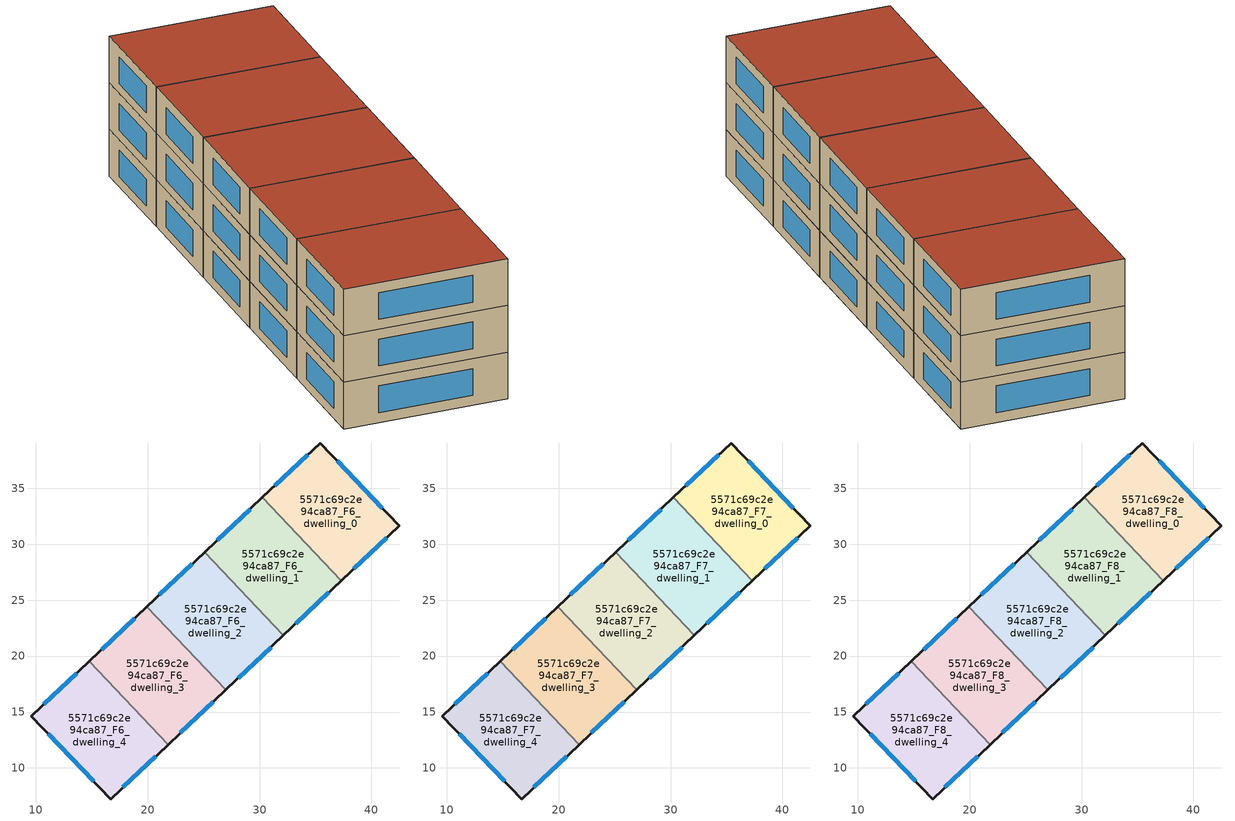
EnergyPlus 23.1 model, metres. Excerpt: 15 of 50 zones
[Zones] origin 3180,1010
5571c69c2e94ca87_F6_dwelling_0
 floor to 5571c69c2e94ca87_F5_dwelling_0 (EU_floor_Construction): 35.41,39.04 42.47,31.63 37.3,26.74 30.26,34.18 z18
 wall outside (EU_wall_Construction): 37.3,26.74 42.47,31.63 35.41,39.04 30.26,34.18 z18:21
 wall to 5571c69c2e94ca87_F6_dwelling_1 (EU_wall_Construction): 30.26,34.18 37.3,26.74 z18:21
 window (EU_Window_Construction): 34.3,38 31.36,35.22 / 40.96,33.22 36.92,37.46 / 38.4,27.78 41.36,30.58 z18.64:20.36
5571c69c2e94ca87_F6_dwelling_1
 floor to 5571c69c2e94ca87_F5_dwelling_1 (EU_floor_Construction): 30.26,34.18 37.3,26.74 32.14,21.85 25.09,29.29 z18
 wall outside (EU_wall_Construction): 32.14,21.85 37.3,26.74 / 30.26,34.18 25.09,29.29 z18:21
 wall to 5571c69c2e94ca87_F6_dwelling_2 (EU_wall_Construction): 25.09,29.29 32.14,21.85 z18:21
 window (EU_Window_Construction): 33.24,22.9 36.19,25.69 / 29.15,33.13 26.2,30.34 z18.64:20.36
5571c69c2e94ca87_F6_dwelling_2
 floor to 5571c69c2e94ca87_F5_dwelling_2 (EU_floor_Construction): 25.09,29.29 32.14,21.85 26.98,16.97 19.93,24.42 z18
 wall outside (EU_wall_Construction): 26.98,16.97 32.14,21.85 / 25.09,29.29 19.93,24.42 z18:21
 wall to 5571c69c2e94ca87_F6_dwelling_3 (EU_wall_Construction): 19.93,24.42 26.98,16.97 z18:21
 window (EU_Window_Construction): 28.08,18.02 31.03,20.81 / 23.99,28.25 21.04,25.46 z18.64:20.36
5571c69c2e94ca87_F6_dwelling_3
 floor to 5571c69c2e94ca87_F5_dwelling_3 (EU_floor_Construction): 19.93,24.42 26.98,16.97 21.82,12.09 14.77,19.54 z18
 wall outside (EU_wall_Construction): 21.82,12.09 26.98,16.97 / 19.93,24.42 14.77,19.54 z18:21
 wall to 5571c69c2e94ca87_F6_dwelling_4 (EU_wall_Construction): 14.77,19.54 21.82,12.09 z18:21
 window (EU_Window_Construction): 22.92,13.14 25.87,15.93 / 18.83,23.37 15.88,20.58 z18.64:20.36
5571c69c2e94ca87_F6_dwelling_4
 floor to 5571c69c2e94ca87_F5_dwelling_4 (EU_floor_Construction): 14.77,19.54 21.82,12.09 16.67,7.22 9.6,14.64 z18
 wall outside (EU_wall_Construction): 14.77,19.54 9.6,14.64 16.67,7.22 21.82,12.09 z18:21
 window (EU_Window_Construction): 17.77,8.27 20.71,11.05 / 11.11,13.05 15.16,8.81 / 13.67,18.49 10.71,15.69 z18.64:20.36
5571c69c2e94ca87_F7_dwelling_0
 floor to 5571c69c2e94ca87_F6_dwelling_0 (EU_floor_Construction): 35.41,39.04 42.47,31.63 37.3,26.74 30.26,34.18 z21
 wall outside (EU_wall_Construction): 37.3,26.74 42.47,31.63 35.41,39.04 30.26,34.18 z21:24
 wall to 5571c69c2e94ca87_F7_dwelling_1 (EU_wall_Construction): 30.26,34.18 37.3,26.74 z21:24
 window (EU_Window_Construction): 34.3,38 31.36,35.22 / 40.96,33.22 36.92,37.46 / 38.4,27.78 41.36,30.58 z21.64:23.36
5571c69c2e94ca87_F7_dwelling_1
 floor to 5571c69c2e94ca87_F6_dwelling_1 (EU_floor_Construction): 30.26,34.18 37.3,26.74 32.14,21.85 25.09,29.29 z21
 wall outside (EU_wall_Construction): 32.14,21.85 37.3,26.74 / 30.26,34.18 25.09,29.29 z21:24
 wall to 5571c69c2e94ca87_F7_dwelling_2 (EU_wall_Construction): 25.09,29.29 32.14,21.85 z21:24
 window (EU_Window_Construction): 33.24,22.9 36.19,25.69 / 29.15,33.13 26.2,30.34 z21.64:23.36
5571c69c2e94ca87_F7_dwelling_2
 floor to 5571c69c2e94ca87_F6_dwelling_2 (EU_floor_Construction): 25.09,29.29 32.14,21.85 26.98,16.97 19.93,24.42 z21
 wall outside (EU_wall_Construction): 26.98,16.97 32.14,21.85 / 25.09,29.29 19.93,24.42 z21:24
 wall to 5571c69c2e94ca87_F7_dwelling_3 (EU_wall_Construction): 19.93,24.42 26.98,16.97 z21:24
 window (EU_Window_Construction): 28.08,18.02 31.03,20.81 / 23.99,28.25 21.04,25.46 z21.64:23.36
5571c69c2e94ca87_F7_dwelling_3
 floor to 5571c69c2e94ca87_F6_dwelling_3 (EU_floor_Construction): 19.93,24.42 26.98,16.97 21.82,12.09 14.77,19.54 z21
 wall outside (EU_wall_Construction): 21.82,12.09 26.98,16.97 / 19.93,24.42 14.77,19.54 z21:24
 wall to 5571c69c2e94ca87_F7_dwelling_4 (EU_wall_Construction): 14.77,19.54 21.82,12.09 z21:24
 window (EU_Window_Construction): 22.92,13.14 25.87,15.93 / 18.83,23.37 15.88,20.58 z21.64:23.36
5571c69c2e94ca87_F7_dwelling_4
 floor to 5571c69c2e94ca87_F6_dwelling_4 (EU_floor_Construction): 14.77,19.54 21.82,12.09 16.67,7.22 9.6,14.64 z21
 wall outside (EU_wall_Construction): 14.77,19.54 9.6,14.64 16.67,7.22 21.82,12.09 z21:24
 window (EU_Window_Construction): 17.77,8.27 20.71,11.05 / 11.11,13.05 15.16,8.81 / 13.67,18.49 10.71,15.69 z21.64:23.36
5571c69c2e94ca87_F8_dwelling_0
 floor to 5571c69c2e94ca87_F7_dwelling_0 (EU_floor_Construction): 35.41,39.04 42.47,31.63 37.3,26.74 30.26,34.18 z24
 wall outside (EU_wall_Construction): 37.3,26.74 42.47,31.63 35.41,39.04 30.26,34.18 z24:27
 wall to 5571c69c2e94ca87_F8_dwelling_1 (EU_wall_Construction): 30.26,34.18 37.3,26.74 z24:27
 window (EU_Window_Construction): 34.3,38 31.36,35.22 / 40.96,33.22 36.92,37.46 / 38.4,27.78 41.36,30.58 z24.64:26.36
 roof outside (EU_roof_Construction): 42.47,31.63 35.41,39.04 30.26,34.18 37.3,26.74 z27
5571c69c2e94ca87_F8_dwelling_1
 floor to 5571c69c2e94ca87_F7_dwelling_1 (EU_floor_Construction): 30.26,34.18 37.3,26.74 32.14,21.85 25.09,29.29 z24
 wall outside (EU_wall_Construction): 32.14,21.85 37.3,26.74 / 30.26,34.18 25.09,29.29 z24:27
 wall to 5571c69c2e94ca87_F8_dwelling_2 (EU_wall_Construction): 25.09,29.29 32.14,21.85 z24:27
 window (EU_Window_Construction): 33.24,22.9 36.19,25.69 / 29.15,33.13 26.2,30.34 z24.64:26.36
 roof outside (EU_roof_Construction): 37.3,26.74 30.26,34.18 25.09,29.29 32.14,21.85 z27
5571c69c2e94ca87_F8_dwelling_2
 floor to 5571c69c2e94ca87_F7_dwelling_2 (EU_floor_Construction): 25.09,29.29 32.14,21.85 26.98,16.97 19.93,24.42 z24
 wall outside (EU_wall_Construction): 26.98,16.97 32.14,21.85 / 25.09,29.29 19.93,24.42 z24:27
 wall to 5571c69c2e94ca87_F8_dwelling_3 (EU_wall_Construction): 19.93,24.42 26.98,16.97 z24:27
 window (EU_Window_Construction): 28.08,18.02 31.03,20.81 / 23.99,28.25 21.04,25.46 z24.64:26.36
 roof outside (EU_roof_Construction): 32.14,21.85 25.09,29.29 19.93,24.42 26.98,16.97 z27
5571c69c2e94ca87_F8_dwelling_3
 floor to 5571c69c2e94ca87_F7_dwelling_3 (EU_floor_Construction): 19.93,24.42 26.98,16.97 21.82,12.09 14.77,19.54 z24
 wall outside (EU_wall_Construction): 21.82,12.09 26.98,16.97 / 19.93,24.42 14.77,19.54 z24:27
 wall to 5571c69c2e94ca87_F8_dwelling_4 (EU_wall_Construction): 14.77,19.54 21.82,12.09 z24:27
 window (EU_Window_Construction): 22.92,13.14 25.87,15.93 / 18.83,23.37 15.88,20.58 z24.64:26.36
 roof outside (EU_roof_Construction): 26.98,16.97 19.93,24.42 14.77,19.54 21.82,12.09 z27
5571c69c2e94ca87_F8_dwelling_4
 floor to 5571c69c2e94ca87_F7_dwelling_4 (EU_floor_Construction): 14.77,19.54 21.82,12.09 16.67,7.22 9.6,14.64 z24
 wall outside (EU_wall_Construction): 14.77,19.54 9.6,14.64 16.67,7.22 21.82,12.09 z24:27
 window (EU_Window_Construction): 17.77,8.27 20.71,11.05 / 11.11,13.05 15.16,8.81 / 13.67,18.49 10.71,15.69 z24.64:26.36
 roof outside (EU_roof_Construction): 21.82,12.09 14.77,19.54 9.6,14.64 16.67,7.22 z27
[Building]
EU S2 Campaign: North Axis=0; Terrain=City; Solar Distribution=FullExterior
[Site:Location]
Yerevan-Zvartnots.Intl.AP: Latitude=40.15; Longitude=44.383; Time Zone=4; Elevation=854
[SizingPeriod:WeatherFileDays]
AnnualSizingPeriod: Begin Month=1; Begin Day of Month=1; End Month=12; End Day of Month=31; Day of Week for Start Day=Monday; Use Weather File Daylight Saving Period=No; Use Weather File Rain and Snow Indicators=No
[MATERIAL]
EU_InternalMass_Material: Roughness=MediumRough; Thickness=0.1; Conductivity=1; Density=1800; Specific Heat=900; Thermal Absorptance=0.9; Solar Absorptance=0.7; Visible Absorptance=0.7
[MATERIAL:NOMASS] Roughness=MediumRough; Thermal Absorptance=0.9; Solar Absorptance=0.7; Visible Absorptance=0.7
Name | Thermal Resistance
EU_wall_NoMass | 1.05043
EU_roof_NoMass | 1.45357
EU_floor_NoMass | 0.478065
[WINDOWMATERIAL:SIMPLEGLAZINGSYSTEM]
EU_Window_SimpleGlazing: UFactor=2.5566; Solar Heat Gain Coefficient=0.75; Visible Transmittance=0.75
[CONSTRUCTION]
EU_wall_Construction: EU_wall_NoMass
EU_roof_Construction: EU_roof_NoMass
EU_floor_Construction: EU_floor_NoMass
EU_Window_Construction: EU_Window_SimpleGlazing
EU_InternalMass_Construction: EU_InternalMass_Material
[ZONE] Type=1; Multiplier=1; Ceiling Height=autocalculate; Floor Area=autocalculate; Part of Total Floor Area=Yes
Name | Volume
5571c69c2e94ca87_F6_dwelling_0; 5571c69c2e94ca87_F7_dwelling_0; 5571c69c2e94ca87_F8_dwelling_0 | 218.314
5571c69c2e94ca87_F6_dwelling_1; 5571c69c2e94ca87_F7_dwelling_1; 5571c69c2e94ca87_F8_dwelling_1 | 218.318
5571c69c2e94ca87_F6_dwelling_2; 5571c69c2e94ca87_F7_dwelling_2; 5571c69c2e94ca87_F8_dwelling_2 | 218.319
5571c69c2e94ca87_F6_dwelling_3; 5571c69c2e94ca87_F7_dwelling_3; 5571c69c2e94ca87_F8_dwelling_3 | 218.328
5571c69c2e94ca87_F6_dwelling_4; 5571c69c2e94ca87_F7_dwelling_4; 5571c69c2e94ca87_F8_dwelling_4 | 218.324
[INTERNALMASS] Construction=EU_InternalMass_Construction
Name | Zone or ZoneList | Surface Area
5571c69c2e94ca87_F6_dwelling_0_EU_InternalMass | 5571c69c2e94ca87_F6_dwelling_0 | 72.7712
5571c69c2e94ca87_F6_dwelling_1_EU_InternalMass | 5571c69c2e94ca87_F6_dwelling_1 | 72.7726
5571c69c2e94ca87_F6_dwelling_2_EU_InternalMass | 5571c69c2e94ca87_F6_dwelling_2 | 72.773
5571c69c2e94ca87_F6_dwelling_3_EU_InternalMass | 5571c69c2e94ca87_F6_dwelling_3 | 72.776
5571c69c2e94ca87_F6_dwelling_4_EU_InternalMass | 5571c69c2e94ca87_F6_dwelling_4 | 72.7744
5571c69c2e94ca87_F7_dwelling_0_EU_InternalMass | 5571c69c2e94ca87_F7_dwelling_0 | 72.7712
5571c69c2e94ca87_F7_dwelling_1_EU_InternalMass | 5571c69c2e94ca87_F7_dwelling_1 | 72.7726
5571c69c2e94ca87_F7_dwelling_2_EU_InternalMass | 5571c69c2e94ca87_F7_dwelling_2 | 72.773
5571c69c2e94ca87_F7_dwelling_3_EU_InternalMass | 5571c69c2e94ca87_F7_dwelling_3 | 72.776
5571c69c2e94ca87_F7_dwelling_4_EU_InternalMass | 5571c69c2e94ca87_F7_dwelling_4 | 72.7744
5571c69c2e94ca87_F8_dwelling_0_EU_InternalMass | 5571c69c2e94ca87_F8_dwelling_0 | 72.7712
5571c69c2e94ca87_F8_dwelling_1_EU_InternalMass | 5571c69c2e94ca87_F8_dwelling_1 | 72.7726
5571c69c2e94ca87_F8_dwelling_2_EU_InternalMass | 5571c69c2e94ca87_F8_dwelling_2 | 72.773
5571c69c2e94ca87_F8_dwelling_3_EU_InternalMass | 5571c69c2e94ca87_F8_dwelling_3 | 72.776
5571c69c2e94ca87_F8_dwelling_4_EU_InternalMass | 5571c69c2e94ca87_F8_dwelling_4 | 72.7744
[OTHEREQUIPMENT] Fuel Type=Electricity; Design Level Calculation Method=Watts/Area; Power per Zone Floor Area=1; Fraction Latent=0; Fraction Radiant=0; Fraction Lost=0; Carbon Dioxide Generation Rate=0; EndUse Subcategory=EU_Step8_InternalGains
Name | Zone or ZoneList or Space or SpaceList | Schedule
EU_Step8_InternalGain_5571c69c2e94ca87_F6_dwelling_0_f000 | 5571c69c2e94ca87_F6_dwelling_0 | EU_Step8_GainSchedule_5571c69c2e94ca87_F6_dwelling_0_f000
EU_Step8_InternalGain_5571c69c2e94ca87_F6_dwelling_1_f000 | 5571c69c2e94ca87_F6_dwelling_1 | EU_Step8_GainSchedule_5571c69c2e94ca87_F6_dwelling_1_f000
EU_Step8_InternalGain_5571c69c2e94ca87_F6_dwelling_2_f000 | 5571c69c2e94ca87_F6_dwelling_2 | EU_Step8_GainSchedule_5571c69c2e94ca87_F6_dwelling_2_f000
EU_Step8_InternalGain_5571c69c2e94ca87_F6_dwelling_3_f000 | 5571c69c2e94ca87_F6_dwelling_3 | EU_Step8_GainSchedule_5571c69c2e94ca87_F6_dwelling_3_f000
EU_Step8_InternalGain_5571c69c2e94ca87_F6_dwelling_4_f000 | 5571c69c2e94ca87_F6_dwelling_4 | EU_Step8_GainSchedule_5571c69c2e94ca87_F6_dwelling_4_f000
EU_Step8_InternalGain_5571c69c2e94ca87_F7_dwelling_0_f000 | 5571c69c2e94ca87_F7_dwelling_0 | EU_Step8_GainSchedule_5571c69c2e94ca87_F7_dwelling_0_f000
EU_Step8_InternalGain_5571c69c2e94ca87_F7_dwelling_1_f000 | 5571c69c2e94ca87_F7_dwelling_1 | EU_Step8_GainSchedule_5571c69c2e94ca87_F7_dwelling_1_f000
EU_Step8_InternalGain_5571c69c2e94ca87_F7_dwelling_2_f000 | 5571c69c2e94ca87_F7_dwelling_2 | EU_Step8_GainSchedule_5571c69c2e94ca87_F7_dwelling_2_f000
EU_Step8_InternalGain_5571c69c2e94ca87_F7_dwelling_3_f000 | 5571c69c2e94ca87_F7_dwelling_3 | EU_Step8_GainSchedule_5571c69c2e94ca87_F7_dwelling_3_f000
EU_Step8_InternalGain_5571c69c2e94ca87_F7_dwelling_4_f000 | 5571c69c2e94ca87_F7_dwelling_4 | EU_Step8_GainSchedule_5571c69c2e94ca87_F7_dwelling_4_f000
EU_Step8_InternalGain_5571c69c2e94ca87_F8_dwelling_0_f000 | 5571c69c2e94ca87_F8_dwelling_0 | EU_Step8_GainSchedule_5571c69c2e94ca87_F8_dwelling_0_f000
EU_Step8_InternalGain_5571c69c2e94ca87_F8_dwelling_1_f000 | 5571c69c2e94ca87_F8_dwelling_1 | EU_Step8_GainSchedule_5571c69c2e94ca87_F8_dwelling_1_f000
EU_Step8_InternalGain_5571c69c2e94ca87_F8_dwelling_2_f000 | 5571c69c2e94ca87_F8_dwelling_2 | EU_Step8_GainSchedule_5571c69c2e94ca87_F8_dwelling_2_f000
EU_Step8_InternalGain_5571c69c2e94ca87_F8_dwelling_3_f000 | 5571c69c2e94ca87_F8_dwelling_3 | EU_Step8_GainSchedule_5571c69c2e94ca87_F8_dwelling_3_f000
EU_Step8_InternalGain_5571c69c2e94ca87_F8_dwelling_4_f000 | 5571c69c2e94ca87_F8_dwelling_4 | EU_Step8_GainSchedule_5571c69c2e94ca87_F8_dwelling_4_f000
[ZONEVENTILATION:DESIGNFLOWRATE] Schedule=EU_AlwaysOn; Design Flow Rate Calculation Method=AirChanges/Hour; Air Changes per Hour=0.557805; Ventilation Type=Natural; Fan Pressure Rise=0; Fan Total Efficiency=1; Constant Term Coefficient=1; Temperature Term Coefficient=0; Velocity Term Coefficient=0; Velocity Squared Term Coefficient=0; Minimum Indoor Temperature=-100; Maximum Indoor Temperature=100; Delta Temperature=-100; Minimum Outdoor Temperature=-100; Maximum Outdoor Temperature=100; Maximum Wind Speed=40
Name | Zone or ZoneList or Space or SpaceList
EU_ConstantAir_5571c69c2e94ca87_F6_dwelling_0 | 5571c69c2e94ca87_F6_dwelling_0
EU_ConstantAir_5571c69c2e94ca87_F6_dwelling_1 | 5571c69c2e94ca87_F6_dwelling_1
EU_ConstantAir_5571c69c2e94ca87_F6_dwelling_2 | 5571c69c2e94ca87_F6_dwelling_2
EU_ConstantAir_5571c69c2e94ca87_F6_dwelling_3 | 5571c69c2e94ca87_F6_dwelling_3
EU_ConstantAir_5571c69c2e94ca87_F6_dwelling_4 | 5571c69c2e94ca87_F6_dwelling_4
EU_ConstantAir_5571c69c2e94ca87_F7_dwelling_0 | 5571c69c2e94ca87_F7_dwelling_0
EU_ConstantAir_5571c69c2e94ca87_F7_dwelling_1 | 5571c69c2e94ca87_F7_dwelling_1
EU_ConstantAir_5571c69c2e94ca87_F7_dwelling_2 | 5571c69c2e94ca87_F7_dwelling_2
EU_ConstantAir_5571c69c2e94ca87_F7_dwelling_3 | 5571c69c2e94ca87_F7_dwelling_3
EU_ConstantAir_5571c69c2e94ca87_F7_dwelling_4 | 5571c69c2e94ca87_F7_dwelling_4
EU_ConstantAir_5571c69c2e94ca87_F8_dwelling_0 | 5571c69c2e94ca87_F8_dwelling_0
EU_ConstantAir_5571c69c2e94ca87_F8_dwelling_1 | 5571c69c2e94ca87_F8_dwelling_1
EU_ConstantAir_5571c69c2e94ca87_F8_dwelling_2 | 5571c69c2e94ca87_F8_dwelling_2
EU_ConstantAir_5571c69c2e94ca87_F8_dwelling_3 | 5571c69c2e94ca87_F8_dwelling_3
EU_ConstantAir_5571c69c2e94ca87_F8_dwelling_4 | 5571c69c2e94ca87_F8_dwelling_4
[HVACTEMPLATE:THERMOSTAT] Constant Heating Setpoint=20; Constant Cooling Setpoint=50
EU_HeatOnly_5571c69c2e94ca87_F0_dwelling_0; EU_HeatOnly_5571c69c2e94ca87_F0_dwelling_1; EU_HeatOnly_5571c69c2e94ca87_F0_dwelling_2; EU_HeatOnly_5571c69c2e94ca87_F0_dwelling_3; EU_HeatOnly_5571c69c2e94ca87_F0_dwelling_4; EU_HeatOnly_5571c69c2e94ca87_F0_dwelling_5; EU_HeatOnly_5571c69c2e94ca87_F1_dwelling_0; EU_HeatOnly_5571c69c2e94ca87_F1_dwelling_1; EU_HeatOnly_5571c69c2e94ca87_F1_dwelling_2; EU_HeatOnly_5571c69c2e94ca87_F1_dwelling_3; EU_HeatOnly_5571c69c2e94ca87_F1_dwelling_4; EU_HeatOnly_5571c69c2e94ca87_F1_dwelling_5; EU_HeatOnly_5571c69c2e94ca87_F2_dwelling_0; EU_HeatOnly_5571c69c2e94ca87_F2_dwelling_1; EU_HeatOnly_5571c69c2e94ca87_F2_dwelling_2; EU_HeatOnly_5571c69c2e94ca87_F2_dwelling_3; EU_HeatOnly_5571c69c2e94ca87_F2_dwelling_4; EU_HeatOnly_5571c69c2e94ca87_F2_dwelling_5; EU_HeatOnly_5571c69c2e94ca87_F3_dwelling_0; EU_HeatOnly_5571c69c2e94ca87_F3_dwelling_1; EU_HeatOnly_5571c69c2e94ca87_F3_dwelling_2; EU_HeatOnly_5571c69c2e94ca87_F3_dwelling_3; EU_HeatOnly_5571c69c2e94ca87_F3_dwelling_4; EU_HeatOnly_5571c69c2e94ca87_F3_dwelling_5; EU_HeatOnly_5571c69c2e94ca87_F4_dwelling_0; EU_HeatOnly_5571c69c2e94ca87_F4_dwelling_1; EU_HeatOnly_5571c69c2e94ca87_F4_dwelling_2; EU_HeatOnly_5571c69c2e94ca87_F4_dwelling_3; EU_HeatOnly_5571c69c2e94ca87_F4_dwelling_4; EU_HeatOnly_5571c69c2e94ca87_F4_dwelling_5; EU_HeatOnly_5571c69c2e94ca87_F5_dwelling_0; EU_HeatOnly_5571c69c2e94ca87_F5_dwelling_1; EU_HeatOnly_5571c69c2e94ca87_F5_dwelling_2; EU_HeatOnly_5571c69c2e94ca87_F5_dwelling_3; EU_HeatOnly_5571c69c2e94ca87_F5_dwelling_4; EU_HeatOnly_5571c69c2e94ca87_F6_dwelling_0; EU_HeatOnly_5571c69c2e94ca87_F6_dwelling_1; EU_HeatOnly_5571c69c2e94ca87_F6_dwelling_2; EU_HeatOnly_5571c69c2e94ca87_F6_dwelling_3; EU_HeatOnly_5571c69c2e94ca87_F6_dwelling_4; EU_HeatOnly_5571c69c2e94ca87_F7_dwelling_0; EU_HeatOnly_5571c69c2e94ca87_F7_dwelling_1; EU_HeatOnly_5571c69c2e94ca87_F7_dwelling_2; EU_HeatOnly_5571c69c2e94ca87_F7_dwelling_3; EU_HeatOnly_5571c69c2e94ca87_F7_dwelling_4; EU_HeatOnly_5571c69c2e94ca87_F8_dwelling_0; EU_HeatOnly_5571c69c2e94ca87_F8_dwelling_1; EU_HeatOnly_5571c69c2e94ca87_F8_dwelling_2; EU_HeatOnly_5571c69c2e94ca87_F8_dwelling_3; EU_HeatOnly_5571c69c2e94ca87_F8_dwelling_4
[HVACTEMPLATE:ZONE:IDEALLOADSAIRSYSTEM] System Availability Schedule=EU_AlwaysOn; Maximum Heating Supply Air Temperature=50; Minimum Cooling Supply Air Temperature=13; Maximum Heating Supply Air Humidity Ratio=0.0156; Minimum Cooling Supply Air Humidity Ratio=0.0077; Heating Limit=NoLimit; Cooling Limit=NoLimit; Heating Availability Schedule=EU_AlwaysOn; Cooling Availability Schedule=EU_CoolingOff; Dehumidification Control Type=ConstantSensibleHeatRatio; Cooling Sensible Heat Ratio=0.7; Dehumidification Setpoint=60; Humidification Control Type=None; Humidification Setpoint=30; Outdoor Air Method=None; Outdoor Air Flow Rate per Person=0.00944; Outdoor Air Flow Rate per Zone Floor Area=0; Outdoor Air Flow Rate per Zone=0; Demand Controlled Ventilation Type=None; Outdoor Air Economizer Type=NoEconomizer; Heat Recovery Type=None; Sensible Heat Recovery Effectiveness=0.7; Latent Heat Recovery Effectiveness=0.65
Name | Template Thermostat
5571c69c2e94ca87_F6_dwelling_0 | EU_HeatOnly_5571c69c2e94ca87_F6_dwelling_0
5571c69c2e94ca87_F6_dwelling_1 | EU_HeatOnly_5571c69c2e94ca87_F6_dwelling_1
5571c69c2e94ca87_F6_dwelling_2 | EU_HeatOnly_5571c69c2e94ca87_F6_dwelling_2
5571c69c2e94ca87_F6_dwelling_3 | EU_HeatOnly_5571c69c2e94ca87_F6_dwelling_3
5571c69c2e94ca87_F6_dwelling_4 | EU_HeatOnly_5571c69c2e94ca87_F6_dwelling_4
5571c69c2e94ca87_F7_dwelling_0 | EU_HeatOnly_5571c69c2e94ca87_F7_dwelling_0
5571c69c2e94ca87_F7_dwelling_1 | EU_HeatOnly_5571c69c2e94ca87_F7_dwelling_1
5571c69c2e94ca87_F7_dwelling_2 | EU_HeatOnly_5571c69c2e94ca87_F7_dwelling_2
5571c69c2e94ca87_F7_dwelling_3 | EU_HeatOnly_5571c69c2e94ca87_F7_dwelling_3
5571c69c2e94ca87_F7_dwelling_4 | EU_HeatOnly_5571c69c2e94ca87_F7_dwelling_4
5571c69c2e94ca87_F8_dwelling_0 | EU_HeatOnly_5571c69c2e94ca87_F8_dwelling_0
5571c69c2e94ca87_F8_dwelling_1 | EU_HeatOnly_5571c69c2e94ca87_F8_dwelling_1
5571c69c2e94ca87_F8_dwelling_2 | EU_HeatOnly_5571c69c2e94ca87_F8_dwelling_2
5571c69c2e94ca87_F8_dwelling_3 | EU_HeatOnly_5571c69c2e94ca87_F8_dwelling_3
5571c69c2e94ca87_F8_dwelling_4 | EU_HeatOnly_5571c69c2e94ca87_F8_dwelling_4
[SIZING:ZONE] Zone Cooling Design Supply Air Temperature Input Method=SupplyAirTemperature; Zone Cooling Design Supply Air Temperature=13; Zone Heating Design Supply Air Temperature Input Method=SupplyAirTemperature; Zone Heating Design Supply Air Temperature=50; Zone Cooling Design Supply Air Humidity Ratio=0.008; Zone Heating Design Supply Air Humidity Ratio=0.008; Cooling Design Air Flow Method=DesignDay; Cooling Design Air Flow Rate=0; Cooling Minimum Air Flow per Zone Floor Area=0.000762; Cooling Minimum Air Flow=0; Cooling Minimum Air Flow Fraction=0.2; Heating Design Air Flow Method=DesignDay; Heating Design Air Flow Rate=0; Heating Maximum Air Flow per Zone Floor Area=0.002032; Heating Maximum Air Flow=0.141576; Heating Maximum Air Flow Fraction=0.3; Account for Dedicated Outdoor Air System=No; Dedicated Outdoor Air System Control Strategy=NeutralSupplyAir; Dedicated Outdoor Air Low Setpoint Temperature for Design=autosize; Dedicated Outdoor Air High Setpoint Temperature for Design=autosize; Zone Load Sizing Method=Sensible Load Only No Latent Load; Zone Latent Cooling Design Supply Air Humidity Ratio Input Method=HumidityRatioDifference; Zone Cooling Design Supply Air Humidity Ratio Difference=0.005; Zone Latent Heating Design Supply Air Humidity Ratio Input Method=HumidityRatioDifference; Zone Humidification Design Supply Air Humidity Ratio Difference=0.005
5571c69c2e94ca87_F6_dwelling_0; 5571c69c2e94ca87_F6_dwelling_1; 5571c69c2e94ca87_F6_dwelling_2; 5571c69c2e94ca87_F6_dwelling_3; 5571c69c2e94ca87_F6_dwelling_4; 5571c69c2e94ca87_F7_dwelling_0; 5571c69c2e94ca87_F7_dwelling_1; 5571c69c2e94ca87_F7_dwelling_2; 5571c69c2e94ca87_F7_dwelling_3; 5571c69c2e94ca87_F7_dwelling_4; 5571c69c2e94ca87_F8_dwelling_0; 5571c69c2e94ca87_F8_dwelling_1; 5571c69c2e94ca87_F8_dwelling_2; 5571c69c2e94ca87_F8_dwelling_3; 5571c69c2e94ca87_F8_dwelling_4
[SCHEDULE:CONSTANT]
Name | Hourly Value
EU_AlwaysOn | 1
EU_CoolingOff | 0
[SCHEDULE:FILE] Column Number=1; Rows to Skip at Top=0; Number of Hours of Data=8760; Column Separator=Comma; Interpolate to Timestep=No; Minutes per Item=60; Adjust Schedule for Daylight Savings=Yes
Name | File
EU_Step8_GainSchedule_5571c69c2e94ca87_F6_dwelling_0_f000 | ../../schedules/5571c69c2e94ca87/5571c69c2e94ca87_F6_dwelling_0_f000_gain.csv
EU_Step8_GainSchedule_5571c69c2e94ca87_F6_dwelling_1_f000 | ../../schedules/5571c69c2e94ca87/5571c69c2e94ca87_F6_dwelling_1_f000_gain.csv
EU_Step8_GainSchedule_5571c69c2e94ca87_F6_dwelling_2_f000 | ../../schedules/5571c69c2e94ca87/5571c69c2e94ca87_F6_dwelling_2_f000_gain.csv
EU_Step8_GainSchedule_5571c69c2e94ca87_F6_dwelling_3_f000 | ../../schedules/5571c69c2e94ca87/5571c69c2e94ca87_F6_dwelling_3_f000_gain.csv
EU_Step8_GainSchedule_5571c69c2e94ca87_F6_dwelling_4_f000 | ../../schedules/5571c69c2e94ca87/5571c69c2e94ca87_F6_dwelling_4_f000_gain.csv
EU_Step8_GainSchedule_5571c69c2e94ca87_F7_dwelling_0_f000 | ../../schedules/5571c69c2e94ca87/5571c69c2e94ca87_F7_dwelling_0_f000_gain.csv
EU_Step8_GainSchedule_5571c69c2e94ca87_F7_dwelling_1_f000 | ../../schedules/5571c69c2e94ca87/5571c69c2e94ca87_F7_dwelling_1_f000_gain.csv
EU_Step8_GainSchedule_5571c69c2e94ca87_F7_dwelling_2_f000 | ../../schedules/5571c69c2e94ca87/5571c69c2e94ca87_F7_dwelling_2_f000_gain.csv
EU_Step8_GainSchedule_5571c69c2e94ca87_F7_dwelling_3_f000 | ../../schedules/5571c69c2e94ca87/5571c69c2e94ca87_F7_dwelling_3_f000_gain.csv
EU_Step8_GainSchedule_5571c69c2e94ca87_F7_dwelling_4_f000 | ../../schedules/5571c69c2e94ca87/5571c69c2e94ca87_F7_dwelling_4_f000_gain.csv
EU_Step8_GainSchedule_5571c69c2e94ca87_F8_dwelling_0_f000 | ../../schedules/5571c69c2e94ca87/5571c69c2e94ca87_F8_dwelling_0_f000_gain.csv
EU_Step8_GainSchedule_5571c69c2e94ca87_F8_dwelling_1_f000 | ../../schedules/5571c69c2e94ca87/5571c69c2e94ca87_F8_dwelling_1_f000_gain.csv
EU_Step8_GainSchedule_5571c69c2e94ca87_F8_dwelling_2_f000 | ../../schedules/5571c69c2e94ca87/5571c69c2e94ca87_F8_dwelling_2_f000_gain.csv
EU_Step8_GainSchedule_5571c69c2e94ca87_F8_dwelling_3_f000 | ../../schedules/5571c69c2e94ca87/5571c69c2e94ca87_F8_dwelling_3_f000_gain.csv
EU_Step8_GainSchedule_5571c69c2e94ca87_F8_dwelling_4_f000 | ../../schedules/5571c69c2e94ca87/5571c69c2e94ca87_F8_dwelling_4_f000_gain.csv
